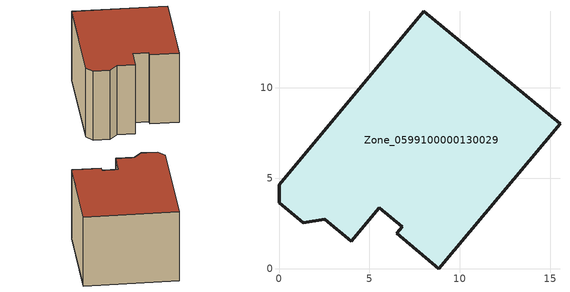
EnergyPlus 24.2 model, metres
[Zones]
Zone_0599100000130029
 floor ground (C_G): 5.54,3.37 3.99,1.5 2.53,2.73 1.35,2.53 0.01,3.63 0,4.62 8.01,14.22 15.53,8.02 8.83,0 6.51,1.94 6.81,2.31 z0
 wall outside (C_F): 0,4.62 0.01,3.63 1.35,2.53 2.53,2.73 3.99,1.5 5.54,3.37 6.81,2.31 6.51,1.94 8.83,0 15.53,8.02 8.01,14.22 0,4.62 z0:7.84
 roof outside (C_R): 8.83,0 15.53,8.02 8.01,14.22 0,4.62 0.01,3.63 1.35,2.53 2.53,2.73 3.99,1.5 5.54,3.37 6.81,2.31 6.51,1.94 z7.84
[BUILDING]
Pand.0599100000130029: North Axis=0; Terrain=City; Loads Convergence Tolerance Value=0.04; Temperature Convergence Tolerance Value=0.4; Solar Distribution=FullExterior; Maximum Number of Warmup Days=25; Minimum Number of Warmup Days=1
[Site:Location]
Rotterdam.The.Hague.AP_ZH_NLD Design_Conditions: Latitude=51.96; Longitude=4.45; Time Zone=1; Elevation=-4.5
[SITE:GROUNDTEMPERATURE:BUILDINGSURFACE]
18, 18, 18, 18, 18, 18, 18, 18, 18, 18, 18, 18
[MATERIAL] Thermal Absorptance=0.9; Solar Absorptance=0.7; Visible Absorptance=0.7
Name | Roughness | Thickness | Conductivity | Density | Specific Heat
G.TC.1946 | MediumSmooth | 0.15 | 1 | 540 | 1210
F.TC.1946 | Rough | 0.3 | 0.857143 | 1920 | 840
R.TC.1946 | MediumRough | 0.2 | 0.909091 | 1500 | 1000
[CONSTRUCTION]
C_G: G.TC.1946
C_F: F.TC.1946
C_R: R.TC.1946
[ZONE]
Zone_0599100000130029: Type=1; Multiplier=1; Ceiling Height=Autocalculate; Volume=Autocalculate; Floor Area=autocalculate; Part of Total Floor Area=Yes
[ZONEINFILTRATION:DESIGNFLOWRATE]
Infil_Zone_0599100000130029: Zone or ZoneList or Space or SpaceList=Zone_0599100000130029; Schedule=AlwaysOn; Design Flow Rate Calculation Method=Flow/Area; Flow Rate per Floor Area=0.003; Constant Term Coefficient=1; Temperature Term Coefficient=0; Velocity Term Coefficient=0; Velocity Squared Term Coefficient=0
[HVACTEMPLATE:ZONE:IDEALLOADSAIRSYSTEM]
Zone_0599100000130029: Maximum Heating Supply Air Temperature=50; Minimum Cooling Supply Air Temperature=13; Maximum Heating Supply Air Humidity Ratio=0.0156; Minimum Cooling Supply Air Humidity Ratio=0.0077; Heating Limit=NoLimit; Cooling Limit=NoLimit; Dehumidification Control Type=ConstantSensibleHeatRatio; Cooling Sensible Heat Ratio=0.7; Dehumidification Setpoint=60; Humidification Control Type=None; Humidification Setpoint=30; Outdoor Air Method=None; Outdoor Air Flow Rate per Person=0.00944; Outdoor Air Flow Rate per Zone Floor Area=0; Outdoor Air Flow Rate per Zone=0; Demand Controlled Ventilation Type=None; Outdoor Air Economizer Type=NoEconomizer; Heat Recovery Type=None; Sensible Heat Recovery Effectiveness=0.7; Latent Heat Recovery Effectiveness=0.65
[ZONECONTROL:THERMOSTAT]
ThermostatControl_Zone_0599100000130029: Zone or ZoneList=Zone_0599100000130029; Control Type Schedule=DualSetpointControlType; Control 1=Thermostat_Zone_0599100000130029; Temperature Difference Between Cutout And Setpoint=0
[THERMOSTATSETPOINT:DUALSETPOINT]
Thermostat_Zone_0599100000130029: Heating Setpoint Temperature Schedule=HeatingSetpoint_Zone_0599100000130029; Cooling Setpoint Temperature Schedule=CoolingSetpoint_Zone_0599100000130029
[SCHEDULE:COMPACT]
HeatingSetpoint_Zone_0599100000130029: Through: 12/31, For: AllDays, Until: 24:00, 21
CoolingSetpoint_Zone_0599100000130029: Through: 12/31, For: AllDays, Until: 24:00, 24
DualSetpointControlType: Through: 12/31, For: AllDays, Until: 24:00, 4
AlwaysOn: Through: 12/31, For: AllDays, Until: 24:00, 1
